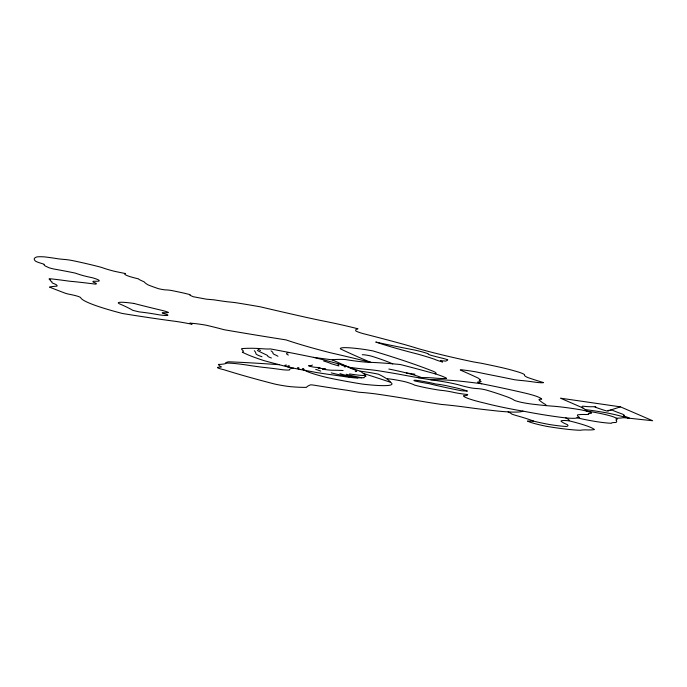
<?xml version="1.0" encoding="UTF-8"?>
<svg xmlns="http://www.w3.org/2000/svg" width="687" height="687" viewBox="0 0 687 687"><rect width="100%" height="100%" fill="white"/><g stroke="black" fill="none" stroke-linecap="round" stroke-linejoin="round"><path stroke-width="1.03" d="M609.987 410.242L620.455 406.85L652.65 420.736L627.583 418.048M332.225 359.851L346.557 366.248L360.074 371.203A107.73 10.7 10.3 0 1 362.693 372.964A185.739 18.446 10.3 0 1 365.965 376.287A83.762 8.321 10.3 0 0 364.101 377.764A188.152 18.686 10.3 0 0 355.6 377.936A27.566 2.739 10.3 0 1 347.047 377A141.531 14.058 10.3 0 0 329.09 374.424A77.923 7.737 10.3 0 1 316.836 372.577A145.816 14.479 10.3 0 0 307.012 370.748A37.648 3.736 10.3 0 1 277.746 364.282A123.11 12.229 10.3 0 1 263.636 360.52A157.1 15.603 10.3 0 1 242.288 352.165A52.556 5.221 10.3 0 0 242.88 350.482A73.956 7.342 10.3 0 1 241.661 348.661A127.98 12.71 10.3 0 1 250.137 348.275A78.996 7.849 10.3 0 1 263.173 348.807A32.547 3.229 10.3 0 0 270.3 348.91A197.358 19.605 10.3 0 1 313.358 357.343L332.225 359.851A83.29 8.27 10.3 0 1 345.218 359.524A37.545 3.727 10.3 0 0 370.705 362.358A155.726 15.466 10.3 0 1 400.384 364.531A314.62 31.25 10.3 0 1 435.215 373.857A56.617 5.625 10.3 0 1 446.593 378.365A43.006 4.268 10.3 0 1 433.325 377.953A86.167 8.562 10.3 0 0 418.349 377.721M620.455 406.85L560.429 398.168L582.911 407.958A117.108 11.627 10.3 0 1 586.303 411.024A21.864 2.173 10.3 0 1 613.62 416.932A40.576 4.028 10.3 0 1 615.887 419.989A90.392 8.974 10.3 0 1 615.792 422.514A28.665 2.851 10.3 0 0 611.473 423.269A25.393 2.525 10.3 0 1 577.02 417.773M338.004 364.136L338.914 365.956L330.997 363.655A29.489 2.928 10.3 0 0 323.663 361.027M582.911 407.958A46.587 4.629 10.3 0 1 582.713 406.163A27.205 2.705 10.3 0 0 591.404 406.756A19.434 1.932 10.3 0 1 595.784 406.867A4.68 0.464 10.3 0 0 596.015 407.443A89.121 8.854 10.3 0 0 606.569 410.955L608.459 411.015L607.986 410.44A65.978 6.552 10.3 0 0 612.108 409.753A21.099 2.095 10.3 0 0 614.702 411.178A117.4 11.662 10.3 0 0 621.1 413.591A24.998 2.482 10.3 0 1 623.461 415.927A27.875 2.765 10.3 0 1 629.266 418.065A10.391 1.03 10.3 0 1 623.616 417.627M585.255 409.607A45.952 4.56 10.3 0 1 607.016 412.93A29.369 2.92 10.3 0 1 624.921 417.275A84.346 8.373 10.3 0 1 616.17 418.194M533.447 421.105A28.966 2.877 10.3 0 0 549.737 424.557A27.583 2.739 10.3 0 0 566.432 426.472A46.544 4.62 10.3 0 0 567.17 424.54A65.866 6.544 10.3 0 1 562.086 421.964A22.078 2.19 10.3 0 1 569.042 420.805A58.009 5.762 10.3 0 1 594.367 429.538A51.697 5.135 10.3 0 1 585.204 429.847A73.183 7.265 10.3 0 0 580.275 430.268A48.004 4.766 10.3 0 1 546.826 426.378A24.663 2.447 10.3 0 1 527.496 421.062A61.014 6.063 10.3 0 0 533.447 421.105A77.09 7.66 10.3 0 0 518.316 416.116A30.563 3.031 10.3 0 1 511.763 414.081A53.792 5.341 10.3 0 0 508.097 411.891M565.616 417.876A52.951 5.256 10.3 0 1 569.042 420.805M387.434 378.7A17.991 1.786 10.3 0 1 405.416 381.817A39.013 3.873 10.3 0 1 414.596 385.106A25.419 2.525 10.3 0 0 435.206 389.469A13.886 1.383 10.3 0 0 440.419 390.285A12.126 1.202 10.3 0 1 455.12 392.706A16.007 1.589 10.3 0 0 467.581 394.51A36.102 3.59 10.3 0 1 463.51 395.729A39.666 3.942 10.3 0 0 484.85 403.149A53.294 5.29 10.3 0 0 522.919 411.101A65.763 6.535 10.3 0 0 565.066 417.825A32.143 3.195 10.3 0 0 576.951 417.902A16.299 1.623 10.3 0 1 579.588 417.49A71.396 7.093 10.3 0 1 577.569 414.905A58.498 5.814 10.3 0 1 584.036 414.476A23.195 2.301 10.3 0 0 588.785 414.115A12.065 1.202 10.3 0 1 590.039 413.385A13.105 1.305 10.3 0 0 581.125 409.856A48.519 4.818 10.3 0 0 553.593 406.223A85.48 8.493 10.3 0 1 535.001 404.445A17.012 1.692 10.3 0 1 522.137 402.513A13.319 1.322 10.3 0 1 513.593 399.825A71.345 7.085 10.3 0 0 504.129 395.806A147.722 14.676 10.3 0 0 486.035 389.967A6.183 0.618 10.3 0 0 477.645 388.602A14.255 1.417 10.3 0 1 471.668 388.018A18.309 1.821 10.3 0 1 459.423 385.029A20.945 2.078 10.3 0 0 443.527 381.706A43.573 4.328 10.3 0 0 430.663 379.765A102.715 10.202 10.3 0 1 404.471 375.231A80.388 7.986 10.3 0 0 383.956 371.658A25.531 2.533 10.3 0 0 369.743 369.666A79.099 7.858 10.3 0 1 348.283 367.159M522.919 411.101A67.309 6.681 10.3 0 1 491.025 410.311A116.592 11.576 10.3 0 1 466.155 407.236A94.84 9.42 10.3 0 0 441.312 404.42A116.455 11.567 10.3 0 1 408.911 399.113A133.604 13.268 10.3 0 0 374.973 393.814A59.099 5.865 10.3 0 0 358.666 392.225A92.238 9.163 10.3 0 0 346.961 390.242A87.893 8.733 10.3 0 1 334.509 388.404A228.041 22.645 10.3 0 1 314.955 385.313A5.41 0.541 10.3 0 0 310.533 384.866A266.96 26.518 10.3 0 0 306.445 387.365A82.054 8.15 10.3 0 1 290.987 386.712A16.651 1.657 10.3 0 1 274.628 384.024A267.526 26.57 10.3 0 1 223.764 369.683A10.58 1.048 10.3 0 1 218.131 367.313A78.558 7.806 10.3 0 1 221.343 366.961A100.268 9.961 10.3 0 1 218.38 364.445A90.366 8.974 10.3 0 0 225.714 363.535A73.363 7.282 10.3 0 1 228.616 361.8A603.925 59.984 10.3 0 1 279.291 364.72M545.907 405.605A37.759 3.753 10.3 0 0 544.31 403.81A283.242 28.133 10.3 0 1 539.08 399.903A16.84 1.675 10.3 0 1 541.682 399.224A34.711 3.444 10.3 0 0 539.389 397.567A31.035 3.083 10.3 0 0 526.465 393.436A152.926 15.191 10.3 0 0 481.742 383.775A96.094 9.541 10.3 0 0 430.878 379.799M481.742 383.775A14.874 1.477 10.3 0 1 477.68 381.989A29.524 2.928 10.3 0 0 481.175 381.586A195.348 19.399 10.3 0 1 479.217 380.452A72.487 7.196 10.3 0 1 480.428 379.825A147.344 14.633 10.3 0 1 478.47 378.245A916.149 90.993 10.3 0 0 460.616 370.19A6.054 0.601 10.3 0 1 461.355 369.769A31.628 3.143 10.3 0 1 475.799 371.839A104.725 10.399 10.3 0 0 494.288 375.626A213.039 21.16 10.3 0 1 514.554 379.739A32.487 3.229 10.3 0 0 523.365 380.692A38.549 3.83 10.3 0 1 534.203 382.058A14.839 1.477 10.3 0 0 543.537 382.59A166.014 16.488 10.3 0 1 527.71 377.498A46.682 4.637 10.3 0 1 524.619 374.844A31.8 3.16 10.3 0 0 515.018 371.04A55.286 5.487 10.3 0 0 502.523 367.794A103.385 10.271 10.3 0 0 480.969 363.191A27.617 2.739 10.3 0 1 471.883 361.594A128.838 12.795 10.3 0 1 418.675 348.773A211.484 21.005 10.3 0 0 404.617 344.573A443.304 44.028 10.3 0 0 362.951 333.573A29.816 2.963 10.3 0 1 355.969 331.04A75.441 7.488 10.3 0 1 357.961 328.807A82.174 8.158 10.3 0 0 321.198 320.571A137.701 13.68 10.3 0 1 302.572 316.552A541.751 53.809 10.3 0 1 260.098 306.771A168.255 16.711 10.3 0 0 236.019 302.744A24.423 2.43 10.3 0 0 227.981 301.859A50.134 4.981 10.3 0 1 214.172 299.858L206.255 299.163L193.167 296.707L189.947 295.255A17.287 1.718 10.3 0 1 190.222 294.68A100.603 9.996 10.3 0 0 183.584 293.031A98.962 9.833 10.3 0 0 171.106 290.412A9.566 0.953 10.3 0 0 165.498 289.914A5.548 0.55 10.3 0 1 158.285 288.617A143.308 14.229 10.3 0 1 148.014 284.847A151.827 15.08 10.3 0 1 144.15 281.842A256.947 25.522 10.3 0 1 139.409 279.643A28.751 2.86 10.3 0 1 138.731 278.931A26.261 2.611 10.3 0 1 125.463 273.546A60.37 5.994 10.3 0 1 114.24 271.236A41.409 4.113 10.3 0 1 102.509 267.741A13.963 1.391 10.3 0 0 99.186 266.771A79.924 7.935 10.3 0 0 75.304 261.172A9.489 0.945 10.3 0 0 66.15 259.6A36.78 3.65 10.3 0 1 58.215 258.819A42.817 4.251 10.3 0 0 44.767 256.912A34.015 3.375 10.3 0 0 36.016 257.247A128.323 12.744 10.3 0 0 35.501 261.12A24.698 2.456 10.3 0 0 40.937 263.233A18.927 1.881 10.3 0 1 44.38 264.435A38.043 3.779 10.3 0 0 47.609 267.071A10.047 0.996 10.3 0 0 53.878 269.021A68.855 6.836 10.3 0 1 75.218 273.091A57.837 5.745 10.3 0 0 82.577 275.453A21.658 2.147 10.3 0 0 92.573 277.797A25.118 2.49 10.3 0 1 98.808 281.12A39.554 3.924 10.3 0 1 93.621 281.241A18.927 1.881 10.3 0 0 93.647 282.323A16.127 1.606 10.3 0 1 95.459 284.126A141.797 14.083 10.3 0 0 73.045 281.533A16.454 1.632 10.3 0 1 68.648 281.095A87.009 8.639 10.3 0 0 51.723 278.931A5.84 0.584 10.3 0 0 49.146 279.068A16.814 1.666 10.3 0 1 50.117 280.322A198.595 19.725 10.3 0 0 52.066 282.013A33.01 3.28 10.3 0 0 52.659 283.138A36.729 3.65 10.3 0 1 56.798 286.178A124.639 12.383 10.3 0 0 49.49 287.106A766.598 76.137 10.3 0 0 65.849 293.435A9.884 0.979 10.3 0 0 71.268 294.663A11.052 1.099 10.3 0 1 77.657 296.252A17.656 1.752 10.3 0 1 80.74 297.797A111.32 11.061 10.3 0 0 122.406 313.487A207.757 20.636 10.3 0 0 175.872 321.404A28.674 2.851 10.3 0 1 192.042 324.264A9.97 0.988 10.3 0 0 189.81 323.173A20.979 2.087 10.3 0 1 206.152 325.209A83.797 8.321 10.3 0 1 224.099 329.717A425.004 42.208 10.3 0 0 286.007 339.893A179.341 17.81 10.3 0 0 330.258 352.723A342.203 33.989 10.3 0 1 370.705 362.358A1136.015 112.831 10.3 0 1 340.357 348.833A36.986 3.675 10.3 0 1 358.253 348.653A22.774 2.259 10.3 0 1 372.835 350.885A428.061 42.517 10.3 0 1 431.256 370.525A36.677 3.641 10.3 0 1 435.215 373.857M360.074 371.203A20.765 2.061 10.3 0 1 378.494 374.217A242.022 24.036 10.3 0 1 390.525 382.281A64.466 6.406 10.3 0 1 362.762 384.145A70.924 7.042 10.3 0 1 327.544 377.652A50.254 4.989 10.3 0 1 304.71 370.241M363.354 373.436A849.312 84.355 10.3 0 1 390.525 382.281M225.731 363.148A32.16 3.195 10.3 0 1 250.111 365.561A118.731 11.791 10.3 0 0 262.76 367.305A76.274 7.574 10.3 0 1 282.58 369.735A19.7 1.958 10.3 0 0 289.502 369.975A71.457 7.093 10.3 0 1 293.504 368.138M305.208 370.405A15.174 1.503 10.3 0 1 303.723 368.558M300.339 369.477A15.174 1.503 10.3 0 1 298.845 367.631M290.738 367.571A15.174 1.503 10.3 0 1 289.244 365.724M287.922 366.901A15.174 1.503 10.3 0 1 286.436 365.055M260.545 350.456A21.915 2.173 10.3 0 1 258.716 348.515M261.962 356.725A37.27 3.701 10.3 0 1 255.916 353.736A237.573 23.598 10.3 0 0 254.319 350.696M312.302 364.96A25.788 2.559 10.3 0 1 308.549 365.656A5.024 0.498 10.3 0 0 313.796 367.133A15.123 1.503 10.3 0 0 320.013 367.451A26.656 2.645 10.3 0 1 318.047 368.06A20.67 2.052 10.3 0 0 325.561 368.816A12.898 1.28 10.3 0 1 322.632 369.211A17.871 1.778 10.3 0 0 332.13 370.25A110.332 10.958 10.3 0 1 343.105 370.525M315.694 369.374A25.479 2.533 10.3 0 1 320.743 371.143M349.211 376.777A39.022 3.873 10.3 0 1 331.177 372.861M357.721 377.85A21.709 2.155 10.3 0 1 339.945 373.608M361.714 377.773A43.616 4.328 10.3 0 1 346.188 374.26M349.52 373.943A63.204 6.277 10.3 0 0 358.331 375.128A34.522 3.426 10.3 0 0 365.578 375.6M355.273 371.607A18.815 1.872 10.3 0 0 354.114 369.658A106.571 10.588 10.3 0 1 346.557 366.248A128.108 12.727 10.3 0 0 313.358 357.343M340.881 364.557A45.196 4.491 10.3 0 1 345.003 367.227M271.408 358.004A26.956 2.679 10.3 0 1 267.647 355.883A16.668 1.657 10.3 0 0 266.771 355.067A808.651 80.319 10.3 0 1 257.342 350.49M277.934 356.295A48.038 4.775 10.3 0 0 274.13 354.406A49.284 4.895 10.3 0 1 272.945 352.92A84.501 8.39 10.3 0 0 271.073 350.894M288.351 355.076A32.873 3.263 10.3 0 1 286.822 353.264A33.431 3.323 10.3 0 1 289.442 352.534M414.888 374.183A145.884 14.487 10.3 0 1 406.3 372.938M388.825 369.039A45.582 4.526 10.3 0 1 421.62 377.592M392.758 363.904A154.206 15.312 10.3 0 0 372.071 356.338A5.711 0.567 10.3 0 0 366.609 355.145A5.711 0.567 10.3 0 0 362.247 354.758M467.194 391.049L461.801 390.809A80.001 7.943 10.3 0 1 428.602 383.569A25.385 2.525 10.3 0 1 415.094 381.036A6.904 0.687 10.3 0 1 414.682 380.246A6.904 0.687 10.3 0 1 420.642 380.95A18.875 1.872 10.3 0 1 435.738 384.007A12.357 1.228 10.3 0 1 451.393 386.858A24.723 2.456 10.3 0 1 467.194 391.049M375.935 342.083A164.433 16.333 10.3 0 0 417.43 354.02A110.547 10.983 10.3 0 1 434.519 359.249A27.884 2.765 10.3 0 0 442.6 361.972A33.225 3.298 10.3 0 1 440.453 360.744A18.085 1.795 10.3 0 1 445.64 361.113A142.853 14.187 10.3 0 0 447.769 359.825A15.354 1.529 10.3 0 0 443.063 358.391A64.75 6.432 10.3 0 1 431.11 355.325A12.512 1.245 10.3 0 1 428.319 353.822A17.604 1.752 10.3 0 0 424.334 352.508A23.221 2.31 10.3 0 0 413.909 349.881A113.913 11.31 10.3 0 1 394.45 346.033A95.416 9.481 10.3 0 1 375.935 342.083M133.948 303.448A196.388 19.502 10.3 0 0 160.346 309.992A16.316 1.623 10.3 0 1 168.392 312.396A20.198 2.009 10.3 0 1 163.523 312.705A6.569 0.653 10.3 0 0 163.326 313.452A32.933 3.272 10.3 0 1 167.456 314.749A12.821 1.271 10.3 0 1 165.404 315.496A13.869 1.374 10.3 0 1 158.937 314.792A33.208 3.298 10.3 0 0 139.341 311.915A31.327 3.109 10.3 0 1 132.771 310.309A280.39 27.849 10.3 0 0 119.255 303.74A23.702 2.353 10.3 0 1 133.948 303.448"/></g></svg>
